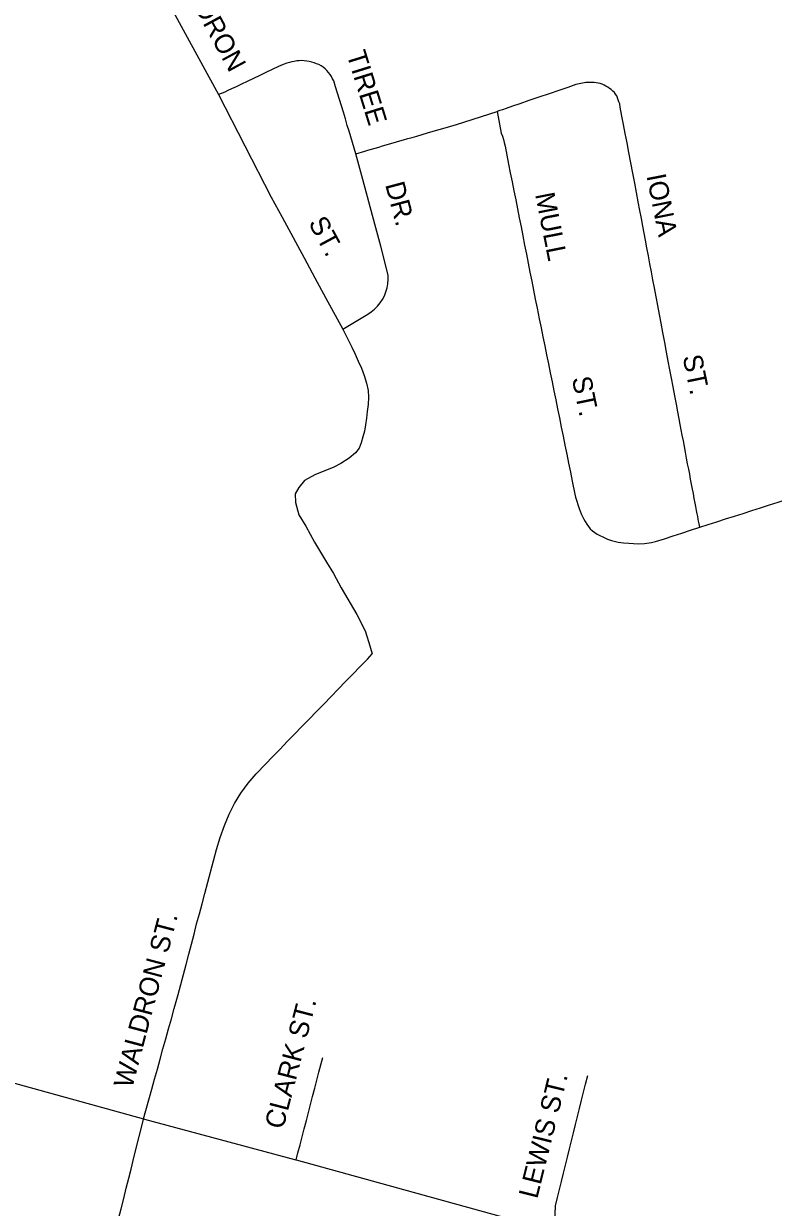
# Model space of a CAD drawing. Extents: x 1273685 to 1311991, y 16109961 to 16132859.
# Drawn here: x 1277368 to 1279160, y 16121874 to 16124704 of the extents above; entities that cross this region are included whole.
import ezdxf

# ---------------------------------------------------------------- set-up
doc = ezdxf.new("R2010")
doc.units = 0
for name, color, linetype in [('L3', 7, 'Continuous'), ('L4', 7, 'Continuous'), ('L48', 7, 'Continuous'), ('L5', 7, 'Continuous')]:
    doc.layers.add(name, color=color, linetype=linetype)

msp = doc.modelspace()

# ---------------------------------------------------------------- linework, layer by layer
at = {"layer": 'L3'}
msp.add_line((1277634.5, 16124901.3), (1277833.9, 16124534.2), dxfattribs=at)
for points in [[(1278162.4, 16124393.1), (1278146.1, 16124447.1), (1278141.8, 16124460.8), (1278137.2, 16124476), (1278132.3, 16124492), (1278127.7, 16124507.4), (1278122.9, 16124523), (1278118.3, 16124538), (1278113.9, 16124552.7), (1278109.5, 16124567), (1278106.6, 16124572.2), (1278103.7, 16124577.5), (1278100.4, 16124582.5), (1278097, 16124587.5), (1278093.1, 16124592), (1278088.6, 16124596), (1278083.8, 16124599.7), (1278078.9, 16124603), (1278073.5, 16124605.9), (1278068.1, 16124608.2), (1278062.4, 16124610), (1278056.6, 16124611.7), (1278050.8, 16124613.4), (1278044.9, 16124614.6), (1278038.9, 16124615.3), (1278032.9, 16124615.5), (1278026.9, 16124615.3), (1278020.9, 16124614.8), (1278015, 16124613.8), (1278009.2, 16124612.6), (1278003.4, 16124611.2), (1277997.6, 16124609.6), (1277988.3, 16124606.5), (1277977.1, 16124601.2), (1277962.5, 16124594.3), (1277947.2, 16124587), (1277932.5, 16124580), (1277917.8, 16124573), (1277902.7, 16124565.9), (1277888.5, 16124559.1), (1277876.1, 16124553.2), (1277865.2, 16124548), (1277856.6, 16124543.9), (1277849.2, 16124540.4), (1277833.9, 16124534.2)], [(1278984.4, 16123499.8), (1278982.4, 16123508.5), (1278981.3, 16123514.2), (1278980.4, 16123519.5), (1278979.2, 16123525.6), (1278978, 16123532.3), (1278976.4, 16123540.2), (1278974.7, 16123549.5), (1278973.1, 16123557.7), (1278971.1, 16123568.7), (1278968.8, 16123580.4), (1278966.8, 16123591.3), (1278964.6, 16123602.9), (1278962.3, 16123614.9), (1278960.1, 16123626.7), (1278957.7, 16123639.2), (1278955.2, 16123651.9), (1278952.7, 16123665.5), (1278950.2, 16123679.2), (1278947.5, 16123693), (1278944.9, 16123706.7), (1278942.5, 16123719.8), (1278940, 16123733.1), (1278937.6, 16123745.8), (1278935, 16123759.3), (1278931.9, 16123776.1), (1278928.3, 16123794.5), (1278924.7, 16123814.4), (1278920.6, 16123835.3), (1278916.7, 16123856), (1278912.9, 16123876.3), (1278909, 16123897.2), (1278904.9, 16123918.9), (1278900.6, 16123941.5), (1278896, 16123965.9), (1278891.9, 16123987.7), (1278887.8, 16124008.9), (1278883.8, 16124030.1), (1278879.9, 16124051), (1278875.9, 16124072.4), (1278872.3, 16124091.5), (1278868.6, 16124111), (1278865.1, 16124129.8), (1278861.5, 16124148.9), (1278857.8, 16124167.9), (1278854.4, 16124186.7), (1278851.3, 16124203.1), (1278848, 16124219.9), (1278844.6, 16124238), (1278841, 16124257.1), (1278837, 16124278.2), (1278832.9, 16124299.9), (1278828.7, 16124322.3), (1278824.1, 16124346.7), (1278819.5, 16124370.9), (1278814.8, 16124396), (1278810.3, 16124419.3), (1278806.2, 16124441.3), (1278802.1, 16124462.7), (1278798.3, 16124483), (1278794.3, 16124504.4), (1278792.8, 16124512.5), (1278791, 16124517.2), (1278789.3, 16124522), (1278787.5, 16124526.8), (1278785.6, 16124531.3), (1278783.1, 16124535.5), (1278780, 16124539.3), (1278776.4, 16124542.9), (1278772.6, 16124546.3), (1278768.5, 16124549.3), (1278764.3, 16124552.1), (1278760, 16124554.7), (1278755.5, 16124557.1), (1278750.9, 16124559.2), (1278746.2, 16124560.8), (1278741.4, 16124562), (1278736.5, 16124562.6), (1278731.5, 16124563), (1278726.5, 16124563.1), (1278721.5, 16124563.2), (1278716.5, 16124563.1), (1278711.5, 16124563), (1278687.8, 16124558.2), (1278668.8, 16124551.6), (1278647.5, 16124544.3), (1278624.6, 16124536.5), (1278599.8, 16124528.1), (1278575.8, 16124519.9), (1278554.2, 16124512.5), (1278536.3, 16124506.3), (1278521.4, 16124501.2), (1278512.7, 16124498.2), (1278506.6, 16124496.1), (1278499.7, 16124494.1)], [(1277833.9, 16124534.2), (1277959.9, 16124289.3), (1277986, 16124240.9), (1278012.2, 16124192.6), (1278038.3, 16124144.3), (1278064.5, 16124095.9), (1278090.7, 16124047.6), (1278130.8, 16123973.2)], [(1278162.4, 16124393.1), (1278183.7, 16124399.2), (1278191.1, 16124401.4), (1278199.2, 16124403.8), (1278208.1, 16124406.3), (1278217.3, 16124409), (1278226.1, 16124411.6), (1278234.5, 16124414), (1278242.9, 16124416.5), (1278251.3, 16124418.9), (1278259.1, 16124421.1), (1278267.4, 16124423.6), (1278276.3, 16124426.2), (1278286.1, 16124429), (1278296.6, 16124432), (1278308, 16124435.3), (1278320.3, 16124438.9), (1278333.2, 16124442.6), (1278347.2, 16124446.6), (1278361.4, 16124450.8), (1278375.3, 16124454.8), (1278389.1, 16124458.8), (1278402.5, 16124462.7), (1278499.7, 16124494.1)], [(1278499.7, 16124494.1), (1278509.7, 16124442.4), (1278512.7, 16124435), (1278514.9, 16124427.2), (1278516.8, 16124419.5), (1278518.7, 16124411.4), (1278523, 16124389.9), (1278527.2, 16124368.3), (1278531.4, 16124347.2), (1278535.7, 16124325.7), (1278539.9, 16124304.2), (1278544.2, 16124282.6), (1278548.5, 16124261), (1278552.8, 16124239.4), (1278557, 16124217.9), (1278561.3, 16124196.3), (1278565.6, 16124174.7), (1278569.8, 16124153.2), (1278574, 16124131.6), (1278578.3, 16124110.1), (1278582.5, 16124088.5), (1278586.8, 16124066.9), (1278591.1, 16124045.3), (1278595.4, 16124023.8), (1278600.5, 16123998.3), (1278604.8, 16123976.7), (1278609.3, 16123955.2), (1278613.6, 16123933.6), (1278618.1, 16123912.1), (1278622.3, 16123890.5), (1278626.7, 16123869), (1278631.1, 16123847.4), (1278635.5, 16123825.8), (1278639.9, 16123804.3), (1278644.3, 16123782.8), (1278648.7, 16123761.2), (1278653.1, 16123739.6), (1278657.4, 16123718.1), (1278661.8, 16123696.6), (1278666.2, 16123675), (1278670.6, 16123653.4), (1278675, 16123631.9), (1278679.4, 16123610.3), (1278685.7, 16123578.7), (1278687.5, 16123571.9), (1278689.3, 16123565.1), (1278693.5, 16123551.8), (1278695.7, 16123545.1), (1278700.9, 16123532.2), (1278704, 16123525.9), (1278707, 16123519.6), (1278710.4, 16123513.5), (1278714.1, 16123507.5), (1278718.2, 16123501.8), (1278722.6, 16123496.4), (1278727.6, 16123491.5), (1278733.1, 16123487.1), (1278738.9, 16123483.3), (1278745.7, 16123480)], [(1278130.8, 16123973.2), (1278190.8, 16124009.2), (1278198.9, 16124015.1), (1278206.7, 16124021.4), (1278213.6, 16124028.6), (1278220, 16124036.3), (1278225.7, 16124044.5), (1278230.5, 16124053.3), (1278234.2, 16124062.7), (1278236.9, 16124072.2), (1278238.9, 16124082.1), (1278239.5, 16124092.1), (1278239.1, 16124102), (1278235.8, 16124118.7), (1278221.7, 16124171.8), (1278207.4, 16124224.9), (1278193.3, 16124277.9), (1278179, 16124331.1), (1278162.4, 16124393.1)], [(1278130.8, 16123973.2), (1278144.5, 16123946.1), (1278152.4, 16123930.6), (1278160.3, 16123914.1), (1278168, 16123897.4), (1278175.7, 16123880.2), (1278182.2, 16123862.5), (1278187.4, 16123844.3), (1278191.5, 16123827.2), (1278192.8, 16123810.6), (1278191.8, 16123793.5), (1278189.6, 16123776.8), (1278187.8, 16123760.9), (1278185.6, 16123745.1), (1278182.6, 16123730), (1278179, 16123715.8), (1278174.9, 16123701.8), (1278170.4, 16123688.9), (1278161.6, 16123677.5), (1278146.6, 16123664.9), (1278125.9, 16123652), (1278109.7, 16123643.6)], [(1278984.4, 16123499.8), (1279004.1, 16123506.2), (1279025.1, 16123512.9), (1279046, 16123519.7), (1279067, 16123526.4), (1279087.8, 16123533.2), (1279108.8, 16123539.9), (1279129.7, 16123546.6), (1279150.5, 16123553.4), (1279171.5, 16123560.1), (1279192.4, 16123566.9), (1279213.3, 16123573.6), (1279260.6, 16123591.9)], [(1278745.7, 16123480), (1278752.1, 16123476.7), (1278764, 16123471.7), (1278773.6, 16123468.5), (1278789.4, 16123464.5), (1278801.8, 16123462.5), (1278814.4, 16123461.6), (1278836.7, 16123460.7), (1278852.1, 16123461.3), (1278868.5, 16123463.6), (1278878.7, 16123465.7), (1278899.6, 16123472.4), (1278920.6, 16123479.2), (1278941.4, 16123486), (1278962.4, 16123492.7), (1278984.4, 16123499.8)]]:
    msp.add_lwpolyline(points, dxfattribs=at)
at = {"layer": 'L4'}
for points in [[(1278109.7, 16123643.6), (1278064.4, 16123625.1), (1278039.1, 16123611.6), (1278025.9, 16123595.2), (1278017, 16123579.7), (1278017.6, 16123558.9), (1278025.9, 16123529.3), (1278042.9, 16123502.2), (1278063.3, 16123464.6), (1278092.2, 16123416.5), (1278108.4, 16123389.4), (1278127.1, 16123355.3), (1278164.3, 16123291.6), (1278184.1, 16123252), (1278193.3, 16123224.8), (1278201.1, 16123197.6)], [(1277737.2, 16122382.7), (1277743.6, 16122406.9), (1277750, 16122430.9), (1277756.3, 16122455), (1277762.7, 16122479.2), (1277769.1, 16122503.3), (1277775.5, 16122527.4), (1277781.7, 16122551.6), (1277788.1, 16122575.7), (1277794.5, 16122599.8), (1277800.9, 16122624), (1277808.1, 16122651.2), (1277821.8, 16122702.3), (1277829, 16122729.8), (1277838, 16122758), (1277848.2, 16122786.8), (1277859.6, 16122814), (1277872.5, 16122839.8), (1277887.4, 16122864), (1277904.8, 16122888.4), (1277923.8, 16122910.2), (1277946.3, 16122933.7), (1277963.7, 16122951.6), (1277981.1, 16122969.5), (1277998.4, 16122987.5), (1278015.8, 16123005.4), (1278033.2, 16123023.3), (1278050.7, 16123041.3), (1278068, 16123059.2), (1278085.4, 16123077.2), (1278102.8, 16123095.1), (1278120.2, 16123113), (1278137.6, 16123131), (1278155, 16123148.9), (1278172.3, 16123166.9), (1278189.8, 16123184.8), (1278201.1, 16123197.6)], [(1275887.3, 16122570.8), (1275903, 16122566.7), (1275966.2, 16122551.4), (1275968.1, 16122551), (1276498.8, 16122399.8), (1276503.1, 16122398.6), (1276876.3, 16122302.3), (1276877, 16122302.1), (1277292.7, 16122185.8), (1277293.5, 16122185.6), (1277655, 16122085.4), (1277657, 16122084.8), (1278018.9, 16121987.5), (1278019.6, 16121987.3), (1278625.1, 16121820.6), (1278625.3, 16121820.6), (1278677.3, 16121808.8), (1278681.3, 16121807.7), (1278753.2, 16121786.1)], [(1277654.6, 16122084.1), (1277655, 16122085.4), (1277674.7, 16122156.3), (1277681.3, 16122180.4), (1277688, 16122204.5), (1277694.6, 16122228.6), (1277701.2, 16122252.7), (1277707.9, 16122276.8), (1277714.7, 16122300.9), (1277721.3, 16122325), (1277727.9, 16122349.1), (1277737.2, 16122382.7)], [(1277544.6, 16121645.3), (1277556.2, 16121691.8), (1277560.4, 16121708.1), (1277565.3, 16121728), (1277570.6, 16121748.9), (1277576.2, 16121771), (1277582.3, 16121795.4), (1277588.6, 16121820.8), (1277595, 16121846.2), (1277601.2, 16121870.8), (1277607.3, 16121895.5), (1277613.5, 16121920), (1277619.5, 16121943.8), (1277624.8, 16121965.3), (1277630, 16121986), (1277634.3, 16122002.8), (1277654.6, 16122084.1)]]:
    msp.add_lwpolyline(points, dxfattribs=at)
at = {"layer": 'L5'}
for points in [[(1278019.6, 16121987.3), (1278023.9, 16122004.1), (1278029, 16122023.4), (1278033.9, 16122042.7), (1278038.9, 16122062.1), (1278043.9, 16122081.4), (1278048.9, 16122100.8), (1278053.9, 16122120.1), (1278058.9, 16122139.4), (1278063.8, 16122158.7), (1278068.9, 16122178.1), (1278073.8, 16122197.4), (1278082.9, 16122232.4)], [(1278635.9, 16121800.3), (1278639.3, 16121877.8), (1278644.1, 16121897.2), (1278648.9, 16121916.6), (1278653.6, 16121936), (1278658.4, 16121955.4), (1278663.2, 16121974.8), (1278668.1, 16121994.2), (1278672.9, 16122013.6), (1278677.7, 16122033), (1278682.5, 16122052.4), (1278687.3, 16122071.8), (1278692.1, 16122091.2), (1278696.9, 16122110.6), (1278701.8, 16122130.1), (1278706.6, 16122149.4), (1278711.4, 16122168.8), (1278716.5, 16122189.6)]]:
    msp.add_lwpolyline(points, dxfattribs=at)

# ---------------------------------------------------------------- texts
at = {"layer": 'L48'}
for s, height, rotation, p in [('WALDRON', 46.31, 298.5029, (1277710.1, 16124862.7)), ('TIREE', 46.31, 287.2427, (1278139.6, 16124631.3)), ('IONA', 46.31, 281.1975, (1278856.6, 16124340.5)), ('DR.', 46.31, 284.9173, (1278231.9, 16124319.4)), ('MULL', 46.31, 281.1975, (1278590.5, 16124295.9)), ('ST.', 46.31, 298.3467, (1278047.8, 16124227.7)), ('ST.', 46.31, 281.5915, (1278942.9, 16123908)), ('ST.', 46.31, 281.5915, (1278678.2, 16123856.2)), ('WALDRON ST.', 46.307, 75.1982, (1277627.4, 16122156.4)), ('CLARK ST.', 46.31, 75.4599, (1277988.2, 16122058.7)), ('LEWIS ST.', 46.31, 76.0819, (1278595.6, 16121892.7))]:
    msp.add_text(s, height=height, rotation=rotation, dxfattribs=at).set_placement(p)

doc.saveas('drawing.dxf')
